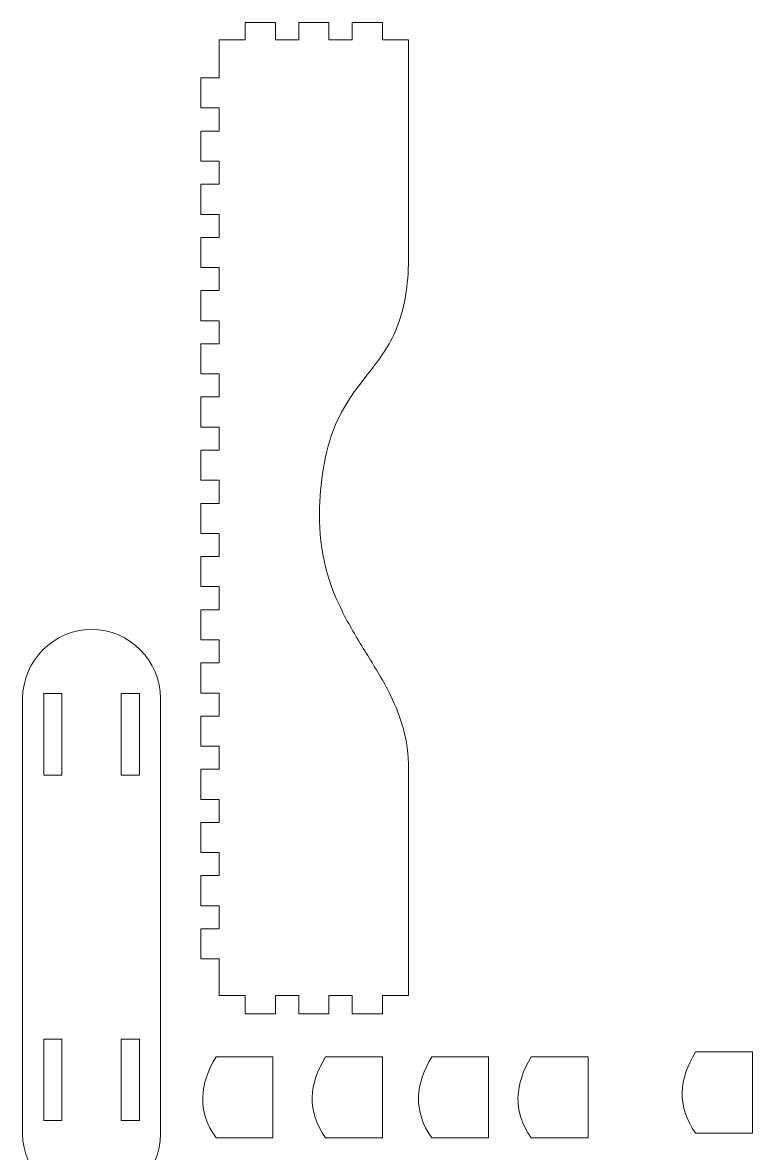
# Model space of a CAD drawing. Header units: centimetres. Extents: x -31 to 29.5, y -18.9 to 20.7.
# Drawn here: x 13.29 to 29.49, y -5 to 20.11 of the extents above; entities that cross this region are included whole.
import ezdxf

# ---------------------------------------------------------------- set-up
doc = ezdxf.new("R2010")
doc.units = ezdxf.units.CM
doc.header["$MEASUREMENT"] = 0
doc.layers.add('layer 1', color=7, linetype='Continuous')

msp = doc.modelspace()

# ---------------------------------------------------------------- linework, layer by layer
at = {"layer": 'layer 1', "color": 1, "lineweight": 9}
for points, knots in [([(17.64925, -1.49428), (17.64925, -1.49428), (18.23036, -1.49428), (18.23036, -1.49428), (18.23036, -1.49428), (18.23036, -1.49428), (18.23036, -1.89747), (18.23036, -1.89747), (18.23036, -1.89747), (18.45329, -1.89747), (18.67622, -1.89747), (18.89915, -1.89747), (18.89915, -1.89747), (18.89915, -1.89747), (18.89915, -1.49428), (18.89915, -1.49428), (18.89915, -1.49428), (18.89915, -1.49428), (19.41859, -1.49428), (19.41859, -1.49428), (19.41859, -1.49428), (19.41859, -1.49428), (19.41859, -1.89747), (19.41859, -1.89747), (19.41859, -1.89747), (19.64152, -1.89747), (19.86446, -1.89747), (20.08739, -1.89747), (20.08739, -1.89747), (20.08739, -1.89747), (20.08739, -1.49428), (20.08739, -1.49428), (20.08739, -1.49428), (20.08739, -1.49428), (20.60678, -1.49428), (20.60678, -1.49428), (20.60678, -1.49428), (20.60678, -1.49428), (20.60678, -1.8975), (20.60678, -1.8975), (20.60678, -1.8975), (20.60678, -1.8975), (21.27557, -1.8975), (21.27557, -1.8975), (21.27557, -1.8975), (21.27557, -1.8975), (21.27557, -1.49428), (21.27557, -1.49428), (21.27557, -1.49428), (21.27557, -1.49428), (21.85668, -1.49428), (21.85668, -1.49428), (21.85668, -1.49428), (21.85668, -1.49428), (21.85668, 3.54024), (21.85668, 3.54024), (21.85668, 3.54024), (21.85668, 4.18841), (21.68424, 4.74182), (21.38608, 5.3111), (21.38608, 5.3111), (21.23328, 5.60284), (21.05785, 5.88209), (20.88493, 6.16213), (20.88493, 6.16213), (20.70591, 6.45208), (20.52996, 6.74304), (20.37874, 7.04876), (20.37874, 7.04876), (20.0109, 7.79242), (19.84857, 8.51712), (19.88014, 9.34907), (19.88014, 9.34907), (19.90539, 10.01456), (20.00386, 10.69543), (20.28907, 11.30335), (20.28907, 11.30335), (20.3888, 11.51595), (20.50864, 11.71333), (20.64476, 11.9044), (20.64476, 11.9044), (20.76738, 12.07651), (20.90042, 12.24014), (21.03019, 12.40677), (21.03019, 12.40677), (21.26761, 12.71163), (21.46511, 13.00126), (21.60653, 13.36437), (21.60653, 13.36437), (21.80095, 13.8636), (21.85668, 14.41107), (21.85668, 14.94315), (21.85668, 14.94315), (21.85668, 14.94315), (21.85668, 19.73515), (21.85668, 19.73515), (21.85668, 19.73515), (21.85668, 19.73515), (21.27557, 19.73515), (21.27557, 19.73515), (21.27557, 19.73515), (21.27557, 19.73515), (21.27557, 20.1141), (21.27557, 20.1141), (21.27557, 20.1141), (21.27557, 20.1141), (20.60678, 20.1141), (20.60678, 20.1141), (20.60678, 20.1141), (20.60678, 20.1141), (20.60678, 19.73515), (20.60678, 19.73515), (20.60678, 19.73515), (20.60678, 19.73515), (20.08739, 19.73515), (20.08739, 19.73515), (20.08739, 19.73515), (20.08739, 19.73515), (20.08739, 20.11412), (20.08739, 20.11412), (20.08739, 20.11412), (19.86446, 20.11412), (19.64152, 20.11412), (19.41859, 20.11412), (19.41859, 20.11412), (19.41859, 20.11412), (19.41859, 19.73515), (19.41859, 19.73515), (19.41859, 19.73515), (19.41859, 19.73515), (18.89915, 19.73515), (18.89915, 19.73515), (18.89915, 19.73515), (18.89915, 19.73515), (18.89915, 20.11412), (18.89915, 20.11412), (18.89915, 20.11412), (18.67622, 20.11412), (18.45329, 20.11412), (18.23036, 20.11412), (18.23036, 20.11412), (18.23036, 20.11412), (18.23036, 19.73515), (18.23036, 19.73515), (18.23036, 19.73515), (18.23036, 19.73515), (17.64925, 19.73515), (17.64925, 19.73515), (17.64925, 19.73515), (17.64925, 19.73515), (17.64925, 18.88692), (17.64925, 18.88692), (17.64925, 18.88692), (17.64925, 18.88692), (17.24604, 18.88692), (17.24604, 18.88692), (17.24604, 18.88692), (17.24604, 18.88692), (17.24604, 18.21812), (17.24604, 18.21812), (17.24604, 18.21812), (17.24604, 18.21812), (17.64925, 18.21812), (17.64925, 18.21812), (17.64925, 18.21812), (17.64925, 18.21812), (17.64925, 17.70572), (17.64925, 17.70572), (17.64925, 17.70572), (17.64925, 17.70572), (17.24606, 17.70572), (17.24606, 17.70572), (17.24606, 17.70572), (17.24606, 17.48279), (17.24606, 17.25986), (17.24606, 17.03693), (17.24606, 17.03693), (17.24606, 17.03693), (17.64925, 17.03693), (17.64925, 17.03693), (17.64925, 17.03693), (17.64925, 17.03693), (17.64925, 16.5245), (17.64925, 16.5245), (17.64925, 16.5245), (17.64925, 16.5245), (17.24606, 16.5245), (17.24606, 16.5245), (17.24606, 16.5245), (17.24606, 16.30157), (17.24606, 16.07864), (17.24606, 15.85571), (17.24606, 15.85571), (17.24606, 15.85571), (17.64925, 15.85571), (17.64925, 15.85571), (17.64925, 15.85571), (17.64925, 15.85571), (17.64925, 15.34331), (17.64925, 15.34331), (17.64925, 15.34331), (17.64925, 15.34331), (17.24606, 15.34331), (17.24606, 15.34331), (17.24606, 15.34331), (17.24606, 15.12038), (17.24606, 14.89745), (17.24606, 14.67452), (17.24606, 14.67452), (17.24606, 14.67452), (17.64925, 14.67452), (17.64925, 14.67452), (17.64925, 14.67452), (17.64925, 14.67452), (17.64925, 14.16209), (17.64925, 14.16209), (17.64925, 14.16209), (17.64925, 14.16209), (17.24606, 14.16209), (17.24606, 14.16209), (17.24606, 14.16209), (17.24606, 13.93916), (17.24606, 13.71623), (17.24606, 13.4933), (17.24606, 13.4933), (17.24606, 13.4933), (17.64925, 13.4933), (17.64925, 13.4933), (17.64925, 13.4933), (17.64925, 13.4933), (17.64925, 12.98087), (17.64925, 12.98087), (17.64925, 12.98087), (17.64925, 12.98087), (17.24606, 12.98087), (17.24606, 12.98087), (17.24606, 12.98087), (17.24606, 12.75794), (17.24606, 12.53501), (17.24606, 12.31208), (17.24606, 12.31208), (17.24606, 12.31208), (17.64925, 12.31208), (17.64925, 12.31208), (17.64925, 12.31208), (17.64925, 12.31208), (17.64925, 11.79965), (17.64925, 11.79965), (17.64925, 11.79965), (17.64925, 11.79965), (17.24606, 11.79965), (17.24606, 11.79965), (17.24606, 11.79965), (17.24606, 11.57672), (17.24606, 11.35379), (17.24606, 11.13086), (17.24606, 11.13086), (17.24606, 11.13086), (17.64925, 11.13086), (17.64925, 11.13086), (17.64925, 11.13086), (17.64925, 11.13086), (17.64925, 10.61844), (17.64925, 10.61844), (17.64925, 10.61844), (17.64925, 10.61844), (17.24606, 10.61844), (17.24606, 10.61844), (17.24606, 10.61844), (17.24606, 10.39551), (17.24606, 10.17257), (17.24606, 9.94964), (17.24606, 9.94964), (17.24606, 9.94964), (17.64925, 9.94964), (17.64925, 9.94964), (17.64925, 9.94964), (17.64925, 9.94964), (17.64925, 9.43722), (17.64925, 9.43722), (17.64925, 9.43722), (17.64925, 9.43722), (17.24606, 9.43722), (17.24606, 9.43722), (17.24606, 9.43722), (17.24606, 9.21429), (17.24606, 8.99135), (17.24606, 8.76842), (17.24606, 8.76842), (17.24606, 8.76842), (17.64925, 8.76842), (17.64925, 8.76842), (17.64925, 8.76842), (17.64925, 8.76842), (17.64925, 8.25602), (17.64925, 8.25602), (17.64925, 8.25602), (17.64925, 8.25602), (17.24606, 8.25602), (17.24606, 8.25602), (17.24606, 8.25602), (17.24606, 8.03309), (17.24606, 7.81016), (17.24606, 7.58723), (17.24606, 7.58723), (17.24606, 7.58723), (17.64925, 7.58723), (17.64925, 7.58723), (17.64925, 7.58723), (17.64925, 7.58723), (17.64925, 7.07481), (17.64925, 7.07481), (17.64925, 7.07481), (17.64925, 7.07481), (17.24606, 7.07481), (17.24606, 7.07481), (17.24606, 7.07481), (17.24606, 6.85188), (17.24606, 6.62894), (17.24606, 6.40601), (17.24606, 6.40601), (17.24606, 6.40601), (17.64925, 6.40601), (17.64925, 6.40601), (17.64925, 6.40601), (17.64925, 6.40601), (17.64925, 5.89359), (17.64925, 5.89359), (17.64925, 5.89359), (17.64925, 5.89359), (17.24606, 5.89359), (17.24606, 5.89359), (17.24606, 5.89359), (17.24606, 5.67066), (17.24606, 5.44772), (17.24606, 5.22479), (17.24606, 5.22479), (17.24606, 5.22479), (17.64925, 5.22479), (17.64925, 5.22479), (17.64925, 5.22479), (17.64925, 5.22479), (17.64925, 4.71237), (17.64925, 4.71237), (17.64925, 4.71237), (17.64925, 4.71237), (17.24606, 4.71237), (17.24606, 4.71237), (17.24606, 4.71237), (17.24606, 4.48944), (17.24606, 4.26651), (17.24606, 4.04358), (17.24606, 4.04358), (17.24606, 4.04358), (17.64925, 4.04358), (17.64925, 4.04358), (17.64925, 4.04358), (17.64925, 4.04358), (17.64925, 3.53115), (17.64925, 3.53115), (17.64925, 3.53115), (17.64925, 3.53115), (17.24606, 3.53115), (17.24606, 3.53115), (17.24606, 3.53115), (17.24606, 3.30822), (17.24606, 3.08529), (17.24606, 2.86236), (17.24606, 2.86236), (17.24606, 2.86236), (17.64925, 2.86236), (17.64925, 2.86236), (17.64925, 2.86236), (17.64925, 2.86236), (17.64925, 2.34996), (17.64925, 2.34996), (17.64925, 2.34996), (17.64925, 2.34996), (17.24606, 2.34996), (17.24606, 2.34996), (17.24606, 2.34996), (17.24606, 2.12703), (17.24606, 1.90409), (17.24606, 1.68116), (17.24606, 1.68116), (17.24606, 1.68116), (17.64925, 1.68116), (17.64925, 1.68116), (17.64925, 1.68116), (17.64925, 1.68116), (17.64925, 1.16874), (17.64925, 1.16874), (17.64925, 1.16874), (17.64925, 1.16874), (17.24606, 1.16874), (17.24606, 1.16874), (17.24606, 1.16874), (17.24606, 0.94581), (17.24606, 0.72287), (17.24606, 0.49994), (17.24606, 0.49994), (17.24606, 0.49994), (17.64925, 0.49994), (17.64925, 0.49994), (17.64925, 0.49994), (17.64925, 0.49994), (17.64925, -0.0125), (17.64925, -0.0125), (17.64925, -0.0125), (17.64925, -0.0125), (17.24604, -0.0125), (17.24604, -0.0125), (17.24604, -0.0125), (17.24604, -0.0125), (17.24604, -0.6813), (17.24604, -0.6813), (17.24604, -0.6813), (17.24604, -0.6813), (17.64925, -0.6813), (17.64925, -0.6813), (17.64925, -0.6813), (17.64925, -0.6813), (17.64925, -1.49428), (17.64925, -1.49428)], [0, 0, 0, 0, 0.00934579, 0.00934579, 0.00934579, 0.00934579, 0.01869159, 0.01869159, 0.01869159, 0.01869159, 0.02803738, 0.02803738, 0.02803738, 0.02803738, 0.03738318, 0.03738318, 0.03738318, 0.03738318, 0.04672897, 0.04672897, 0.04672897, 0.04672897, 0.05607477, 0.05607477, 0.05607477, 0.05607477, 0.06542056, 0.06542056, 0.06542056, 0.06542056, 0.07476636, 0.07476636, 0.07476636, 0.07476636, 0.08411215, 0.08411215, 0.08411215, 0.08411215, 0.09345794, 0.09345794, 0.09345794, 0.09345794, 0.10280374, 0.10280374, 0.10280374, 0.10280374, 0.11214953, 0.11214953, 0.11214953, 0.11214953, 0.12149533, 0.12149533, 0.12149533, 0.12149533, 0.13084112, 0.13084112, 0.13084112, 0.13084112, 0.14018692, 0.14018692, 0.14018692, 0.14018692, 0.14953271, 0.14953271, 0.14953271, 0.14953271, 0.1588785, 0.1588785, 0.1588785, 0.1588785, 0.1682243, 0.1682243, 0.1682243, 0.1682243, 0.17757009, 0.17757009, 0.17757009, 0.17757009, 0.18691589, 0.18691589, 0.18691589, 0.18691589, 0.19626168, 0.19626168, 0.19626168, 0.19626168, 0.20560748, 0.20560748, 0.20560748, 0.20560748, 0.21495327, 0.21495327, 0.21495327, 0.21495327, 0.22429907, 0.22429907, 0.22429907, 0.22429907, 0.23364486, 0.23364486, 0.23364486, 0.23364486, 0.24299065, 0.24299065, 0.24299065, 0.24299065, 0.25233645, 0.25233645, 0.25233645, 0.25233645, 0.26168224, 0.26168224, 0.26168224, 0.26168224, 0.27102804, 0.27102804, 0.27102804, 0.27102804, 0.28037383, 0.28037383, 0.28037383, 0.28037383, 0.28971963, 0.28971963, 0.28971963, 0.28971963, 0.29906542, 0.29906542, 0.29906542, 0.29906542, 0.30841121, 0.30841121, 0.30841121, 0.30841121, 0.31775701, 0.31775701, 0.31775701, 0.31775701, 0.3271028, 0.3271028, 0.3271028, 0.3271028, 0.3364486, 0.3364486, 0.3364486, 0.3364486, 0.34579439, 0.34579439, 0.34579439, 0.34579439, 0.35514019, 0.35514019, 0.35514019, 0.35514019, 0.36448598, 0.36448598, 0.36448598, 0.36448598, 0.37383178, 0.37383178, 0.37383178, 0.37383178, 0.38317757, 0.38317757, 0.38317757, 0.38317757, 0.39252336, 0.39252336, 0.39252336, 0.39252336, 0.40186916, 0.40186916, 0.40186916, 0.40186916, 0.41121495, 0.41121495, 0.41121495, 0.41121495, 0.42056075, 0.42056075, 0.42056075, 0.42056075, 0.42990654, 0.42990654, 0.42990654, 0.42990654, 0.43925234, 0.43925234, 0.43925234, 0.43925234, 0.44859813, 0.44859813, 0.44859813, 0.44859813, 0.45794393, 0.45794393, 0.45794393, 0.45794393, 0.46728972, 0.46728972, 0.46728972, 0.46728972, 0.47663551, 0.47663551, 0.47663551, 0.47663551, 0.48598131, 0.48598131, 0.48598131, 0.48598131, 0.4953271, 0.4953271, 0.4953271, 0.4953271, 0.5046729, 0.5046729, 0.5046729, 0.5046729, 0.51401869, 0.51401869, 0.51401869, 0.51401869, 0.52336449, 0.52336449, 0.52336449, 0.52336449, 0.53271028, 0.53271028, 0.53271028, 0.53271028, 0.54205607, 0.54205607, 0.54205607, 0.54205607, 0.55140187, 0.55140187, 0.55140187, 0.55140187, 0.56074766, 0.56074766, 0.56074766, 0.56074766, 0.57009346, 0.57009346, 0.57009346, 0.57009346, 0.57943925, 0.57943925, 0.57943925, 0.57943925, 0.58878505, 0.58878505, 0.58878505, 0.58878505, 0.59813084, 0.59813084, 0.59813084, 0.59813084, 0.60747664, 0.60747664, 0.60747664, 0.60747664, 0.61682243, 0.61682243, 0.61682243, 0.61682243, 0.62616822, 0.62616822, 0.62616822, 0.62616822, 0.63551402, 0.63551402, 0.63551402, 0.63551402, 0.64485981, 0.64485981, 0.64485981, 0.64485981, 0.65420561, 0.65420561, 0.65420561, 0.65420561, 0.6635514, 0.6635514, 0.6635514, 0.6635514, 0.6728972, 0.6728972, 0.6728972, 0.6728972, 0.68224299, 0.68224299, 0.68224299, 0.68224299, 0.69158879, 0.69158879, 0.69158879, 0.69158879, 0.70093458, 0.70093458, 0.70093458, 0.70093458, 0.71028037, 0.71028037, 0.71028037, 0.71028037, 0.71962617, 0.71962617, 0.71962617, 0.71962617, 0.72897196, 0.72897196, 0.72897196, 0.72897196, 0.73831776, 0.73831776, 0.73831776, 0.73831776, 0.74766355, 0.74766355, 0.74766355, 0.74766355, 0.75700935, 0.75700935, 0.75700935, 0.75700935, 0.76635514, 0.76635514, 0.76635514, 0.76635514, 0.77570093, 0.77570093, 0.77570093, 0.77570093, 0.78504673, 0.78504673, 0.78504673, 0.78504673, 0.79439252, 0.79439252, 0.79439252, 0.79439252, 0.80373832, 0.80373832, 0.80373832, 0.80373832, 0.81308411, 0.81308411, 0.81308411, 0.81308411, 0.82242991, 0.82242991, 0.82242991, 0.82242991, 0.8317757, 0.8317757, 0.8317757, 0.8317757, 0.8411215, 0.8411215, 0.8411215, 0.8411215, 0.85046729, 0.85046729, 0.85046729, 0.85046729, 0.85981308, 0.85981308, 0.85981308, 0.85981308, 0.86915888, 0.86915888, 0.86915888, 0.86915888, 0.87850467, 0.87850467, 0.87850467, 0.87850467, 0.88785047, 0.88785047, 0.88785047, 0.88785047, 0.89719626, 0.89719626, 0.89719626, 0.89719626, 0.90654206, 0.90654206, 0.90654206, 0.90654206, 0.91588785, 0.91588785, 0.91588785, 0.91588785, 0.92523364, 0.92523364, 0.92523364, 0.92523364, 0.93457944, 0.93457944, 0.93457944, 0.93457944, 0.94392523, 0.94392523, 0.94392523, 0.94392523, 0.95327103, 0.95327103, 0.95327103, 0.95327103, 0.96261682, 0.96261682, 0.96261682, 0.96261682, 0.97196262, 0.97196262, 0.97196262, 0.97196262, 0.98130841, 0.98130841, 0.98130841, 0.98130841, 1, 1, 1, 1]), ([(14.81787, 6.63473), (14.81787, 6.63473), (14.81787, 6.63473), (14.81787, 6.63473), (14.81787, 6.63473), (15.66048, 6.63473), (16.34987, 5.94533), (16.34987, 5.10272), (16.34987, 5.10272), (16.34987, 5.10272), (16.34987, -4.56281), (16.34987, -4.56281), (16.34987, -4.56281), (16.34987, -5.40542), (15.66048, -6.09481), (14.81787, -6.09481), (14.81787, -6.09481), (14.81787, -6.09481), (14.81787, -6.09481), (14.81787, -6.09481), (14.81787, -6.09481), (13.97525, -6.09481), (13.28586, -5.40542), (13.28586, -4.56281), (13.28586, -4.56281), (13.28586, -4.56281), (13.28586, 5.10272), (13.28586, 5.10272), (13.28586, 5.10272), (13.28586, 5.94533), (13.97525, 6.63473), (14.81787, 6.63473)], [0, 0, 0, 0, 0.11111111, 0.11111111, 0.11111111, 0.11111111, 0.22222222, 0.22222222, 0.22222222, 0.22222222, 0.33333333, 0.33333333, 0.33333333, 0.33333333, 0.44444444, 0.44444444, 0.44444444, 0.44444444, 0.55555556, 0.55555556, 0.55555556, 0.55555556, 0.66666667, 0.66666667, 0.66666667, 0.66666667, 0.77777778, 0.77777778, 0.77777778, 0.77777778, 1, 1, 1, 1]), ([(13.75606, 3.40363), (13.75606, 3.40363), (13.75606, 5.21417), (13.75606, 5.21417), (13.75606, 5.21417), (13.75606, 5.21417), (14.1593, 5.21417), (14.1593, 5.21417), (14.1593, 5.21417), (14.1593, 5.21417), (14.1593, 3.40363), (14.1593, 3.40363), (14.1593, 3.40363), (14.1593, 3.40363), (13.75606, 3.40363), (13.75606, 3.40363)], [0, 0, 0, 0, 0.2, 0.2, 0.2, 0.2, 0.4, 0.4, 0.4, 0.4, 0.6, 0.6, 0.6, 0.6, 1, 1, 1, 1]), ([(15.47641, 3.40363), (15.47641, 3.40363), (15.47641, 5.21417), (15.47641, 5.21417), (15.47641, 5.21417), (15.47641, 5.21417), (15.87965, 5.21417), (15.87965, 5.21417), (15.87965, 5.21417), (15.87965, 5.21417), (15.87965, 3.40363), (15.87965, 3.40363), (15.87965, 3.40363), (15.87965, 3.40363), (15.47641, 3.40363), (15.47641, 3.40363)], [0, 0, 0, 0, 0.2, 0.2, 0.2, 0.2, 0.4, 0.4, 0.4, 0.4, 0.6, 0.6, 0.6, 0.6, 1, 1, 1, 1]), ([(13.75606, -4.27033), (13.75606, -4.27033), (13.75606, -2.45979), (13.75606, -2.45979), (13.75606, -2.45979), (13.75606, -2.45979), (14.1593, -2.45979), (14.1593, -2.45979), (14.1593, -2.45979), (14.1593, -2.45979), (14.1593, -4.27033), (14.1593, -4.27033), (14.1593, -4.27033), (14.1593, -4.27033), (13.75606, -4.27033), (13.75606, -4.27033)], [0, 0, 0, 0, 0.2, 0.2, 0.2, 0.2, 0.4, 0.4, 0.4, 0.4, 0.6, 0.6, 0.6, 0.6, 1, 1, 1, 1]), ([(15.47641, -4.27033), (15.47641, -4.27033), (15.47641, -2.45979), (15.47641, -2.45979), (15.47641, -2.45979), (15.47641, -2.45979), (15.87965, -2.45979), (15.87965, -2.45979), (15.87965, -2.45979), (15.87965, -2.45979), (15.87965, -4.27033), (15.87965, -4.27033), (15.87965, -4.27033), (15.87965, -4.27033), (15.47641, -4.27033), (15.47641, -4.27033)], [0, 0, 0, 0, 0.2, 0.2, 0.2, 0.2, 0.4, 0.4, 0.4, 0.4, 0.6, 0.6, 0.6, 0.6, 1, 1, 1, 1]), ([(29.49206, -4.54908), (29.49206, -4.54908), (29.49206, -2.74406), (29.49206, -2.74406), (29.49206, -2.74406), (29.07147, -2.74406), (28.65089, -2.74406), (28.2303, -2.74406), (28.2303, -2.74406), (27.86882, -3.34573), (27.80157, -3.94741), (28.2303, -4.54908), (28.2303, -4.54908), (28.2303, -4.54908), (29.49206, -4.54908), (29.49206, -4.54908)], [0, 0, 0, 0, 0.2, 0.2, 0.2, 0.2, 0.4, 0.4, 0.4, 0.4, 0.6, 0.6, 0.6, 0.6, 1, 1, 1, 1]), ([(18.84386, -4.65698), (18.84386, -4.65698), (18.84386, -2.85196), (18.84386, -2.85196), (18.84386, -2.85196), (18.42327, -2.85196), (18.00269, -2.85196), (17.5821, -2.85196), (17.5821, -2.85196), (17.22062, -3.45363), (17.15337, -4.05531), (17.5821, -4.65698), (17.5821, -4.65698), (17.5821, -4.65698), (18.84386, -4.65698), (18.84386, -4.65698)], [0, 0, 0, 0, 0.2, 0.2, 0.2, 0.2, 0.4, 0.4, 0.4, 0.4, 0.6, 0.6, 0.6, 0.6, 1, 1, 1, 1]), ([(21.27533, -4.65698), (21.27533, -4.65698), (21.27533, -2.85196), (21.27533, -2.85196), (21.27533, -2.85196), (20.85474, -2.85196), (20.43416, -2.85196), (20.01357, -2.85196), (20.01357, -2.85196), (19.65209, -3.45363), (19.58484, -4.05531), (20.01357, -4.65698), (20.01357, -4.65698), (20.01357, -4.65698), (21.27533, -4.65698), (21.27533, -4.65698)], [0, 0, 0, 0, 0.2, 0.2, 0.2, 0.2, 0.4, 0.4, 0.4, 0.4, 0.6, 0.6, 0.6, 0.6, 1, 1, 1, 1]), ([(23.63528, -4.65698), (23.63528, -4.65698), (23.63528, -2.85196), (23.63528, -2.85196), (23.63528, -2.85196), (23.21469, -2.85196), (22.79411, -2.85196), (22.37352, -2.85196), (22.37352, -2.85196), (22.01204, -3.45363), (21.94479, -4.05531), (22.37352, -4.65698), (22.37352, -4.65698), (22.37352, -4.65698), (23.63528, -4.65698), (23.63528, -4.65698)], [0, 0, 0, 0, 0.2, 0.2, 0.2, 0.2, 0.4, 0.4, 0.4, 0.4, 0.6, 0.6, 0.6, 0.6, 1, 1, 1, 1]), ([(25.84486, -4.65698), (25.84486, -4.65698), (25.84486, -2.85196), (25.84486, -2.85196), (25.84486, -2.85196), (25.42427, -2.85196), (25.00369, -2.85196), (24.5831, -2.85196), (24.5831, -2.85196), (24.22162, -3.45363), (24.15437, -4.05531), (24.5831, -4.65698), (24.5831, -4.65698), (24.5831, -4.65698), (25.84486, -4.65698), (25.84486, -4.65698)], [0, 0, 0, 0, 0.2, 0.2, 0.2, 0.2, 0.4, 0.4, 0.4, 0.4, 0.6, 0.6, 0.6, 0.6, 1, 1, 1, 1])]:
    msp.add_open_spline(points, degree=3, knots=knots, dxfattribs=at)

doc.saveas('drawing.dxf')
